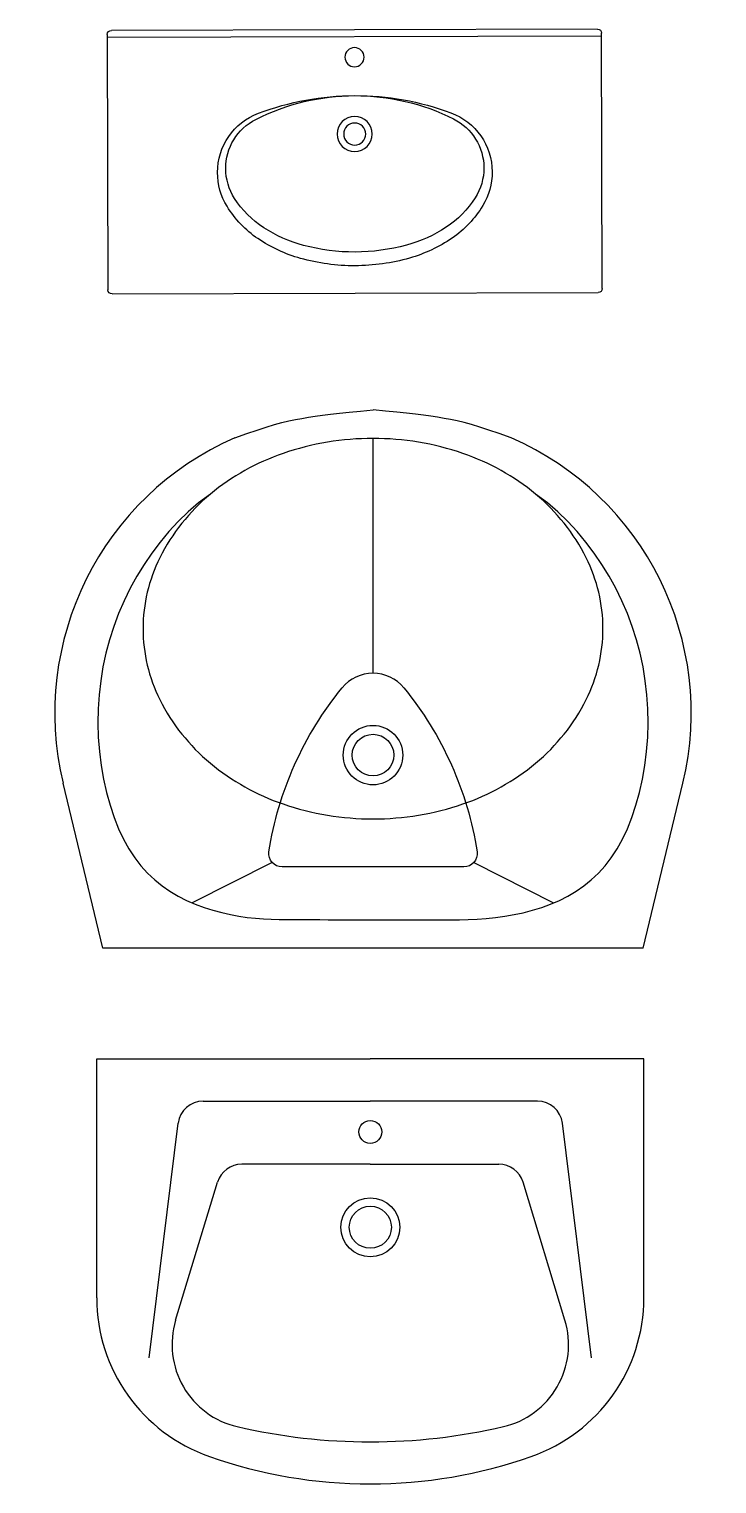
# Model space of a CAD drawing. Header units: millimetres. Extents: x -1044 to 14019, y -747 to 8847.
# Drawn here: x 8471 to 9288, y -49 to 1680 of the extents above; entities that cross this region are included whole.
import ezdxf

# ---------------------------------------------------------------- set-up
doc = ezdxf.new("R2010")
doc.units = ezdxf.units.MM
doc.layers.add('SANTEH', color=7, linetype='Continuous')

# ---------------------------------------------------------------- blocks, each defined once
blk = doc.blocks.new('K10-30')
for p, q in [((0, 0), (325, 0)), ((0, -283.7412433251411), (0, 0)), ((650, 0), (325, 0)), ((650, -283.7412433251411), (650, 0)), ((126.5240554114644, -50), (325, -50)), ((523.4759445885356, -50), (325, -50)), ((62.3456790123455, -355), (96.75009841482824, -76.32420283991814)), ((587.6543209876545, -355), (553.2499015851718, -76.32420283991814)), ((325, -125), (172.256253908301, -125)), ((325, -125), (477.743746091699, -125)), ((93.78725060742727, -310.5020729954849), (143.5455217752969, -146.2997781415143)), ((556.2127493925727, -310.5020729954849), (506.4544782247031, -146.2997781415143))]:
    blk.add_line(p, q)
for centre, radius in [((325, -86.65669452087604), 13.59706333007622), ((325, -200), 35), ((325, -200), 25)]:
    blk.add_circle(centre, radius)
for centre, radius, start, end in [((126.5240554114644, -80), 30, 90, 172.9620592368153), ((523.4759445885356, -80), 30, 7.037940763184672, 90), ((172.256253908301, -155), 30, 90, 163.1416012322617), ((477.743746091699, -155), 30, 16.85839876773826, 90), ((200, -283.7412433251411), 200, 180, 250.6961074091452), ((450, -283.7412433251411), 200, 289.3038925908548, 0), ((189.4896910507741, -339.5028125237695), 100, 163.1416012322617, 256.9518030323732), ((460.5103089492259, -339.5028125237695), 100, 283.0481969676268, 16.85839876773828), ((325, 245.2123507805336), 700.2123507805328, 256.9518030323732, 270), ((325, 245.2123507805336), 700.2123507805328, 270, 283.0481969676268), ((325, 73.125), 578.125, 250.6961074091452, 270), ((325, 73.125), 578.125, 270, 289.3038925908548)]:
    blk.add_arc(centre, radius, start, end)
blk = doc.blocks.new('s_08')
at = {"layer": 'SANTEH'}
for p, q in [((-2.453423655384995, 2.439517362512561), (-291.1703845449024, 1.652305053659347)), ((-2.453423655384995, 2.439517362512561), (-291.1703845449024, 1.652305053659347)), ((0.4135244715967019, -151.6636965024636), (0, 0)), ((0.4135244715967019, -151.6636965024636), (0, 0)), ((-293.6104687012039, -0.8005548903588533), (-293.1969442296072, -152.4642513928225)), ((-293.6104687012039, -0.8005548903588533), (-293.1969442296072, -152.4642513928225)), ((0.004891149663762917, -1.79387167906134), (-293.6055775515401, -2.594426569419738)), ((-290.7435205742222, -154.903768755335), (-2.026559684705262, -154.1165564464818)), ((-290.7435205742222, -154.903768755335), (-2.026559684705262, -154.1165564464818))]:
    blk.add_line(p, q, dxfattribs=at)
at = {"layer": 'SANTEH', "extrusion": (0, 0, -1)}
for centre, major_axis, ratio, start_param, end_param in [((-291.1637147953606, -0.7938835996060334), (2.446753905843401, 0.00667129068739078), 0.9997689785735044, 3.141592653563035, 4.712388980357918), ((-291.1637147953606, -0.7938835996060334), (2.446753905843401, 0.00667129068739078), 0.9997689785735044, 3.141592653563035, 4.712388980357918), ((-2.446753905843707, -0.006671290753274661), (2.446753905845099, 0.006671290175533832), 0.9997689785733892, 4.712388980148759, 6.283185306943441), ((-2.446753905843707, -0.006671290753274661), (2.446753905845099, 0.006671290175533832), 0.9997689785733892, 4.712388980148759, 6.283185306943441), ((-146.7674391031983, -14.26201314701802), (5.709092446969719, 0.01556634444052925), 0.9997689785733539, 3.141592653475935, 9.424777960655522), ((-146.3494681319066, -167.5565020849904), (130.4935416449745, 0.355802173913715), 0.9997689785734192, 4.245623641340609, 5.179154319435225), ((-146.2605381380145, -200.1723507952015), (163.1169270562262, 0.4447527169684142), 0.9997689785734164, 4.354124591421089, 5.070653369349544), ((-146.2605381380145, -200.1723507952015), (163.1169270562262, 0.4447527169684142), 0.9997689785734164, 4.354124591421089, 5.070653369349544), ((-190.6227500960981, -82.69431911132415), (37.51689322293004, 0.1022931253038546), 0.9997689785734143, 3.141592653601113, 4.354124591431767), ((-190.6227500960981, -82.69431911132415), (37.51689322293004, 0.1022931253038546), 0.9997689785734143, 3.141592653601113, 4.354124591431767), ((-146.6429371117497, -59.92420134130771), (10.43948333160155, 0.02846417264053146), 0.9997689785734325, 3.141592653471113, 9.4247779606507), ((-102.5461488985434, -80.05576612260256), (32.6233854112429, 0.08895054409544279), 0.999768978573415, -1.104030987725463, 2.213607075418622e-11), ((-146.6429371117497, -59.92420134130771), (6.524677082251984, 0.01779010750889773), 0.9997689785734387, 3.141592653411111, 9.424777960590697), ((-189.4508786486599, -82.69112390026248), (38.68876467037841, 0.1054883326144311), 0.9997689785734808, 2.59592876042818, 3.141592653503782), ((-189.4508786486599, -82.69112390026248), (38.68876467037841, 0.1054883326144311), 0.9997689785734808, 2.59592876042818, 3.141592653503782), ((-103.1502066820999, -80.05741313953195), (33.22744319479743, 0.09059756163440352), 0.9997689785734459, 4.008149367962233e-11, 0.5668908902549679), ((-103.7114809331774, -82.45734785528111), (38.68876467036703, 0.105488337337045), 0.9997689785734347, 3.603939369156706e-11, 0.5456638931116791), ((-103.7114809331774, -82.45734785528111), (38.68876467036703, 0.105488337337045), 0.9997689785734347, 3.603939369156706e-11, 0.5456638931116791), ((-169.2710787954975, -67.00578709181809), (57.87283756501679, 0.1577953993575497), 0.9997689785734305, 2.147645742703903, 2.574701763259134), ((-123.9765150219105, -66.88228746084178), (57.87283756499319, 0.1577954074780438), 0.9997689785734132, 0.5668908902394132, 0.9939469107946635), ((-124.2998482150529, -70.0365998368593), (62.73504300651165, 0.1710526378445153), 0.9997689785734174, 0.5456638930590914, 0.9721028346158302), ((-124.2998482150529, -70.0365998368593), (62.73504300651165, 0.1710526378445153), 0.9997689785734174, 0.5456638930590914, 0.9721028346158302), ((-155.6489162694634, -45.94982857717241), (82.95502684902284, 0.2261842029906727), 0.9997689785733689, 1.834059142795034, 2.1476457427141), ((-137.7132960171502, -45.90092552351734), (82.9550268489886, 0.2261842142971554), 0.9997689785734002, 0.9939469108008763, 1.307533510719957), ((-155.4992163796846, -50.35943410406071), (86.66351211397212, 0.2362957129524118), 0.999768978573362, 1.846200475860379, 2.169489818823496), ((-155.4992163796846, -50.35943410406071), (86.66351211397212, 0.2362957129524118), 0.999768978573362, 1.846200475860379, 2.169489818823496), ((-146.7718082492679, -12.65959082624749), (117.4158108101259, 0.3201445811760382), 0.999768978573469, 1.307533510659684, 1.570796326765369), ((-146.7542619071132, -19.09486441705894), (119.1348965424914, 0.3248318299770666), 0.9997689785733598, 1.295392177647302, 1.570796326846609), ((-146.7542619071132, -19.09486441705894), (119.1348965424914, 0.3248318299770666), 0.9997689785733598, 1.295392177647302, 1.570796326846609), ((-290.7501903237639, -152.4575801020696), (2.446753905845257, 0.006671290131910562), 0.9997689785733647, 1.57079632654115, 3.141592653335832), ((-290.7501903237639, -152.4575801020696), (2.446753905845257, 0.006671290131910562), 0.9997689785733647, 1.57079632654115, 3.141592653335832), ((-2.033229434247005, -151.6703677932164), (2.446753905842946, 0.006671290847009073), 0.9997689785735044, 3.848499297021135e-11, 1.570796326833356), ((-2.033229434247005, -151.6703677932164), (2.446753905842946, 0.006671290847009073), 0.9997689785735044, 3.848499297021135e-11, 1.570796326833356)]:
    blk.add_ellipse(centre, major_axis=major_axis, ratio=ratio, start_param=start_param, end_param=end_param, dxfattribs=at)
at = {"layer": 'SANTEH', "extrusion": (0, 0, -0.9999999999999998)}
for centre, major_axis, ratio, start_param, end_param in [((-190.6292895089086, -80.29593258971818), (32.62338541124814, 0.08895054398129096), 0.9997689785734214, 3.141592653608678, 4.24562364135628), ((-190.0252317253567, -80.2942855727656), (33.22744319479679, 0.09059756211404554), 0.9997689785733398, 2.574701763428871, 3.141592653643868), ((-168.930549514796, -70.15828938813684), (62.73504300650124, 0.1710526403127331), 0.9997689785734144, 2.169489818980131, 2.595928760536899), ((-168.930549514796, -70.15828938813684), (62.73504300650124, 0.1710526403127331), 0.9997689785734144, 2.169489818980131, 2.595928760536899), ((-137.838947501567, -50.31128182025714), (86.66351211394554, 0.2362957219536755), 0.9997689785734245, 0.9721028346024103, 1.295392177565538), ((-137.838947501567, -50.31128182025714), (86.66351211394554, 0.2362957219536755), 0.9997689785734245, 0.9721028346024103, 1.295392177565538)]:
    blk.add_ellipse(centre, major_axis=major_axis, ratio=ratio, start_param=start_param, end_param=end_param, dxfattribs=at)
at = {"layer": 'SANTEH', "extrusion": (0, 0, -0.9999999999999999)}
for centre, major_axis, ratio, start_param, end_param in [((-102.5396094857383, -82.45415264421717), (37.51689322293119, 0.1022931251473981), 0.9997689785734124, -1.212531937823515, 7.150502412400783e-12), ((-102.5396094857383, -82.45415264421717), (37.51689322293119, 0.1022931251473981), 0.9997689785734124, -1.212531937823515, 7.150502412400783e-12), ((-146.7718082492679, -12.65959082624749), (117.4158108101142, 0.3201445869882924), 0.9997689785734337, 1.570796326814859, 1.834059142920536), ((-146.7542619071132, -19.09486441706531), (119.134896542514, 0.3248318192304764), 0.9997689785733631, 1.570796326756425, 1.846200475955743), ((-146.7542619071132, -19.09486441706531), (119.134896542514, 0.3248318192304764), 0.9997689785733631, 1.570796326756425, 1.846200475955743)]:
    blk.add_ellipse(centre, major_axis=major_axis, ratio=ratio, start_param=start_param, end_param=end_param, dxfattribs=at)
blk = doc.blocks.new('S_37')
at = {"layer": 'SANTEH'}
for p, q in [((-509.4960499999997, 0), (-584.3498500000005, 311.7708500000008)), ((509.4960499999997, 0), (584.3498500000005, 311.7708500000008)), ((-190.2629500000003, 162.0930500000031), (-340.7173000000003, 85.69870000000083)), ((190.2726000000002, 162.0930500000031), (340.6452000000008, 85.73790000000008)), ((509.4960499999997, 0), (-509.4960499999997, 0))]:
    blk.add_line(p, q, dxfattribs=at)
for points in [[(-260.3896000000004, 962.975400000003), (-238.2047000000002, 970.9533999999985), (-218.6494000000002, 977.6573500000013), (-201.3230999999996, 983.2416999999987), (-185.8251500000006, 987.8608499999973), (-171.7550499999998, 991.669249999999), (-158.7121000000006, 994.8213499999983), (-146.2957499999993, 997.4715999999971), (-134.1054499999991, 999.7744000000021), (-121.7470499999999, 1001.8681), (-108.85275, 1003.826399999998), (-95.06125000000065, 1005.706850000002), (-80.01119999999901, 1007.567049999998), (-63.34139999999934, 1009.464599999999), (-44.69045000000006, 1011.457049999997), (-23.69709999999941, 1013.601999999999), (0, 1015.957000000002)], [(260.3896000000004, 962.975400000003), (238.2047000000002, 970.9533999999985), (218.6494000000002, 977.6573500000013), (201.3230999999996, 983.2416999999987), (185.8251500000006, 987.8608499999973), (171.7550499999998, 991.669249999999), (158.7121000000006, 994.8213499999983), (146.2957499999993, 997.4715999999971), (134.1054500000009, 999.7744000000021), (121.7470499999999, 1001.8681), (108.85275, 1003.826399999998), (95.06125000000065, 1005.706850000002), (80.01120000000083, 1007.567049999998), (63.34139999999934, 1009.464599999999), (44.69045000000006, 1011.457049999997), (23.69709999999941, 1013.601999999999), (0, 1015.957000000002)], [(0, 518.9853500000027), (0, 657.7565000000031), (0, 796.2693999999974), (0, 961.8448999999964)], [(-306.6018499999991, 856.7318499999965), (-329.19715, 840.3050000000003), (-348.5584500000004, 823.1569000000018), (-367.0637499999993, 805.0624000000025), (-367.0637499999993, 805.0624000000025), (-384.6607499999991, 786.0616500000033), (-401.3137999999999, 766.2007999999987), (-416.9915999999994, 745.5278499999986), (-431.6628500000006, 724.0906499999983), (-445.296049999999, 701.9369999999981), (-457.85995, 679.114800000003), (-469.3231500000002, 655.6719000000012), (-479.6543000000001, 631.6561999999976), (-479.6543000000001, 631.6561999999976), (-488.82395, 607.1160999999993), (-496.8102500000005, 582.1022000000012), (-503.5932499999999, 556.6655499999979), (-509.1530500000008, 530.8572500000009), (-513.4696999999996, 504.7284500000023), (-516.5232999999989, 478.3303000000014), (-518.2939000000006, 451.7138500000001), (-518.7615999999998, 424.9302000000025), (-518.7615999999998, 424.9302000000025), (-517.9194000000007, 398.0592499999984), (-515.8122999999996, 371.2958999999973), (-512.4982999999993, 344.8637000000017), (-508.0352500000008, 318.9863499999992), (-502.4812500000007, 293.887450000002), (-495.8941500000001, 269.7906500000026), (-488.3319499999998, 246.9195000000036), (-479.8526000000002, 225.4977500000023), (-479.8526000000002, 225.4977500000023), (-470.5079999999998, 205.699099999998), (-460.3261000000002, 187.4981499999994), (-449.3287, 170.8194999999978), (-437.5376500000002, 155.5878999999986), (-424.9748500000005, 141.7280000000028), (-411.6621500000001, 129.164499999999), (-397.6213499999994, 117.8220999999976), (-382.8744000000006, 107.6254499999995), (-382.8744000000006, 107.6254499999995), (-367.4637999999995, 98.50390000000334), (-351.5151999999998, 90.40550000000076), (-335.1749, 83.28280000000086), (-318.5892000000003, 77.08840000000055), (-301.9045000000006, 71.77504999999655), (-285.2669999999998, 67.29529999999795), (-268.8231500000002, 63.60179999999673), (-252.7191999999995, 60.64719999999943), (-252.7191999999995, 60.64719999999943), (-237.0589999999993, 58.37670000000071), (-221.7764000000006, 56.70614999999816), (-206.7628499999992, 55.54394999999931), (-191.9097000000002, 54.79839999999967), (-177.1083500000004, 54.37799999999697), (-162.2502499999991, 54.19114999999874), (-147.2266500000005, 54.14620000000286), (-131.9290999999994, 54.15155000000232), (-131.9290999999994, 54.15155000000232), (-116.2833499999997, 54.13240000000224), (-100.3533000000007, 54.08110000000306), (-84.23719999999958, 54.00660000000062), (-68.0333499999997, 53.91799999999785), (-51.8400500000007, 53.82439999999769), (-35.75560000000041, 53.73479999999836), (-19.87824999999975, 53.65830000000278), (-4.306300000000192, 53.60390000000189), (-4.306300000000192, 53.60390000000189), (10.89554999999928, 53.57815000000119), (25.79720000000088, 53.57710000000225), (40.5023000000001, 53.59410000000207), (55.11440000000039, 53.62275000000227), (69.73704999999973, 53.65634999999747), (84.4737499999992, 53.68849999999657), (99.42820000000029, 53.71259999999893), (114.7038499999999, 53.72204999999667), (114.7038499999999, 53.72204999999667), (130.3798999999999, 53.72615000000224), (146.4379499999995, 53.79690000000119), (162.8353000000006, 54.02214999999705), (179.5290499999992, 54.48969999999827), (196.4764500000001, 55.28745000000345), (213.6347999999998, 56.50314999999682), (230.9611499999992, 58.22469999999885), (248.4128500000006, 60.53979999999865), (248.4128500000006, 60.53979999999865), (265.9382499999992, 63.52984999999899), (283.4503000000004, 67.25), (300.8531500000008, 71.74885000000359), (318.0509500000007, 77.07499999999709), (334.9477999999999, 83.27709999999934), (351.4478999999992, 90.40380000000005), (367.4554000000007, 98.50370000000112), (382.8744000000006, 107.6254499999995), (382.8744000000006, 107.6254499999995), (397.6213499999994, 117.8220999999976), (411.6621500000001, 129.164499999999), (424.9748500000005, 141.7280000000028), (437.5376500000002, 155.5878999999986), (449.3287, 170.8194999999978), (460.3261000000002, 187.4981499999994), (470.5079999999998, 205.699099999998), (479.8526000000002, 225.4977500000023), (479.8526000000002, 225.4977500000023), (488.3319499999998, 246.9194999999963), (495.8941500000001, 269.7906500000026), (502.4812500000007, 293.887450000002), (508.0352500000008, 318.9863499999992), (512.4982999999993, 344.8637000000017), (515.8122999999996, 371.2958999999973), (517.9194000000007, 398.0592499999984), (518.7615999999998, 424.9302000000025), (518.7615999999998, 424.9302000000025), (518.2939000000006, 451.7138500000001), (516.5233000000007, 478.3303000000014), (513.4696999999996, 504.7284500000023), (509.1530500000008, 530.8572500000009), (503.5932499999999, 556.6655499999979), (496.8102500000005, 582.1022000000012), (488.82395, 607.1160999999993), (479.6543000000001, 631.6561999999976), (479.6543000000001, 631.6561999999976), (469.3231500000002, 655.6719000000012), (457.85995, 679.114800000003), (445.2960500000008, 701.9369999999981), (431.6628500000006, 724.0906499999983), (416.9915999999994, 745.5278499999986), (401.3137999999999, 766.2007999999987), (384.6607500000009, 786.0616500000033), (367.0637499999993, 805.0624000000025), (367.0637499999993, 805.0624000000025), (348.5584500000004, 823.1569000000018), (329.19715, 840.3050000000003), (306.6018500000009, 856.7318499999965)]]:
    blk.add_lwpolyline(points, dxfattribs=at)
blk.add_lwpolyline([(0, 961.8448999999964, 0.08275700000000001), (-169.4334999999992, 933.6079000000027, 0.09052400000000001), (-306.6018499999991, 856.7318499999965, 0.104224), (-401.9927000000007, 736.7498500000002, 0.116526), (-433.6005000000005, 602.9664499999999, 0.116526), (-401.9927000000007, 469.1829999999973, 0.104224), (-306.6018499999991, 349.2010000000009, 0.09052400000000001), (-169.4334999999992, 272.324950000002, 0.08275700000000001), (0, 244.087950000001, 0.08275700000000001), (169.4334999999992, 272.324950000002, 0.09052400000000001), (306.6018500000009, 349.2010000000009, 0.104224), (401.9927000000007, 469.1829999999973, 0.116526), (433.6005000000005, 602.9664499999999, 0.116526), (401.9927000000007, 736.7498500000002, 0.104224), (306.6018500000009, 856.7318499999965, 0.09052400000000001), (169.433500000001, 933.6079000000027, 0.08275700000000001)], format="xyb", close=True, dxfattribs=at)
blk.add_lwpolyline([(58.04180000000088, 491.480349999998, -0.133789), (196.2508500000004, 181.8557000000001, -0.453405), (171.4681, 153.5670000000027), (-171.4584500000001, 153.5670000000027, -0.453405), (-196.2412000000004, 181.8557000000001, -0.133789), (-58.03214999999909, 491.480349999998)], format="xyb", dxfattribs=at)
for radius in [56.07475000000001, 39.25235]:
    blk.add_circle((0, 364.485950000002), radius, dxfattribs=at)
for centre, radius, start, end in [((-33.64485000000059, 443.990850000002), 566.3551, 113.6005540000178, 193.5007310001393), ((33.64485000000059, 443.990850000002), 566.3551, 346.4992689998607, 66.39944599998216), ((0.004849999999350985, 443.9853500000027), 75, 39.29543099989341, 140.7045690001066)]:
    blk.add_arc(centre, radius, start, end, dxfattribs=at)

msp = doc.modelspace()

# ---------------------------------------------------------------- block references
at = {"layer": 'SANTEH'}
for name, p, xscale, yscale, zscale in [('s_08', (9151.195005768, 1674.976495825074), 2, 2, 2), ('S_37', (8879.615323131038, 587.4140742783857), 0.63, 0.63, 0.63)]:
    msp.add_blockref(name, p, dxfattribs=dict(at, xscale=xscale, yscale=yscale, zscale=zscale))
msp.add_blockref('K10-30', (8551.409747725302, 455.9060136835469), dxfattribs=at)

doc.saveas('drawing.dxf')
